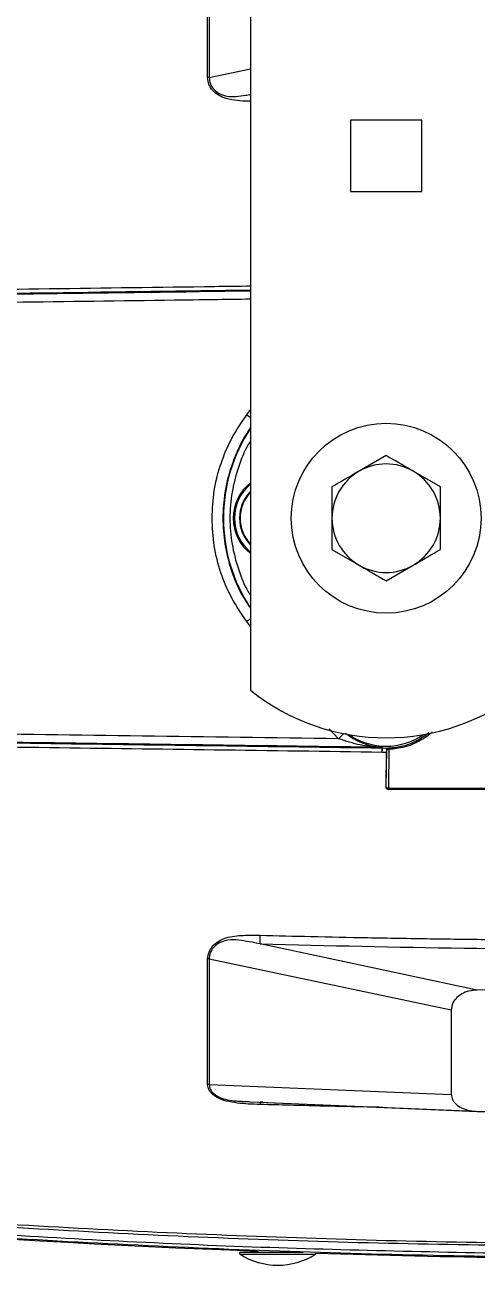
# Model space of a CAD drawing. Extents: x 6 to 134, y 3 to 97.
# Drawn here: x 13.03 to 15.12, y 38.12 to 43.83 of the extents above; entities that cross this region are included whole.
import ezdxf

# ---------------------------------------------------------------- set-up
doc = ezdxf.new("R2010")
doc.units = 0
doc.header["$MEASUREMENT"] = 0
doc.layers.add('OBJECT', color=7, linetype='CONTINUOUS')

msp = doc.modelspace()

# ---------------------------------------------------------------- linework, layer by layer
at = {"layer": 'OBJECT'}
for p, q in [((14.0722, 49.737), (14.0722, 40.7644)), ((13.8807, 43.5872), (14.0722, 43.6276)), ((14.8612, 43.391), (14.5332, 43.391)), ((14.5332, 43.391), (14.5332, 43.063)), ((14.8612, 43.063), (14.8612, 43.391)), ((14.5332, 43.063), (14.8612, 43.063)), ((14.0546, 42.0333), (14.0722, 42.0565)), ((14.6972, 41.8457), (14.5722, 41.7735)), ((14.9472, 41.7013), (14.8222, 41.7735)), ((14.4472, 41.4127), (14.5722, 41.3405)), ((14.6972, 41.2683), (14.8222, 41.3405)), ((14.0722, 41.0575), (14.0546, 41.0807)), ((14.478, 40.5409), (14.4336, 40.586)), ((14.6778, 40.4985), (14.6779, 40.5009)), ((14.68, 40.4984), (14.6778, 40.4985)), ((14.6791, 40.4782), (14.6782, 40.4782)), ((14.6994, 40.4777), (14.6791, 40.4782)), ((14.6801, 40.5008), (14.68, 40.4984)), ((14.68, 40.4984), (14.6956, 40.4979)), ((14.6973, 40.3171), (14.6994, 40.4777)), ((14.6977, 40.3175), (14.6999, 40.4878)), ((14.6999, 40.4878), (14.6997, 40.4912)), ((14.7097, 40.4915), (14.7074, 40.3138)), ((14.6973, 40.3171), (14.6977, 40.3175)), ((15.9972, 40.3076), (14.7072, 40.307)), ((14.7072, 40.307), (14.7077, 40.3075)), ((14.7074, 40.3138), (15.9972, 40.3144)), ((15.9972, 40.3081), (14.7077, 40.3075)), ((14.116, 39.5958), (14.1159, 39.5958)), ((15.1172, 39.3827), (14.116, 39.5958)), ((13.8807, 39.5268), (13.8736, 39.5272)), ((13.8807, 39.5268), (14.9972, 39.2912)), ((15.9972, 39.4021), (15.1172, 39.3827)), ((14.9972, 39.2912), (14.9972, 38.9023)), ((13.8807, 38.9476), (14.9972, 38.9023)), ((14.0345, 38.8702), (15.109, 38.8246)), ((14.1159, 38.8665), (14.1162, 38.8654)), ((14.116, 38.8665), (15.1172, 38.824)), ((14.1281, 38.8663), (14.116, 38.8665)), ((15.1172, 38.824), (15.9972, 38.8215)), ((14.1007, 38.1805), (14.1007, 38.1805)), ((14.1034, 38.1804), (14.1034, 38.1752)), ((14.0233, 38.166), (14.2928, 38.166)), ((14.026, 38.1752), (14.2913, 38.1752)), ((14.2913, 38.1752), (14.3145, 38.1752)), ((14.2928, 38.166), (14.371, 38.166))]:
    msp.add_line(p, q, dxfattribs=at)
msp.add_circle((14.6972, 41.557), 0.4375, dxfattribs=at)
for centre, radius, start, end in [((14.3489, 42.4336), 0.4969, 233.6793, 236.154), ((14.6972, 41.557), 0.7505, 146.3835, 213.6165), ((14.6972, 41.557), 0.25, 60, 120), ((14.6972, 41.557), 0.25, 120, 180), ((14.6972, 41.557), 0.25, 0, 60), ((14.1972, 41.557), 0.2056, 127.4464, 232.5536), ((14.1972, 41.557), 0.2, 128.6822, 231.3178), ((14.1972, 41.557), 0.1762, 135.1999, 224.8001), ((14.1972, 41.557), 0.1739, 135.9712, 224.0288), ((14.6972, 41.557), 0.25, 180, 240), ((14.6972, 41.557), 0.25, 300, 0), ((14.6972, 41.557), 0.25, 240, 300), ((14.3489, 40.6804), 0.4969, 123.846, 126.3207), ((14.6972, 41.545), 1, 231.3178, 308.6822), ((14.5963, 40.4449), 0.1523, 128.3954, 140.9257), ((14.6972, 40.807), 0.3005, 235.3857, 304.6143), ((14.4756, 40.4849), 0.2027, 358.1218, 3.8588), ((14.6771, 40.4484), 0.0525, 86.802, 89.1774), ((14.1382, 40.5121), 0.542, 356.4145, 358.5565), ((14.6706, 40.4912), 0.0391, 0.3621, 10.3749), ((14.7077, 40.3175), 0.01, 180.0817, 269.9183), ((15.9972, 88.805), 50.66, 263.32684, 267.85597), ((14.026, 38.1702), 0.005, 90, 237.4319), ((14.1972, 38.4382), 0.323, 237.4319, 302.5681), ((14.3684, 38.1702), 0.005, 302.5681, 9.0281), ((15.9972, 88.805), 50.66, 268.16308, 269.19659)]:
    msp.add_arc(centre, radius, start, end, dxfattribs=at)
for points, knots in [([(13.8736, 43.5868), (13.8736, 43.6923), (13.8735, 43.9033), (13.8736, 44.0783), (13.8736, 44.1659)], [0, 0, 0, 0, 0.500003, 1, 1, 1, 1]), ([(13.8807, 44.1664), (13.8807, 44.0789), (13.8808, 43.9039), (13.8807, 43.6928), (13.8807, 43.5872)], [0, 0, 0, 0, 0.4997785, 1, 1, 1, 1]), ([(13.8807, 43.5872), (13.8795, 43.5871), (13.8772, 43.5869), (13.8748, 43.5868), (13.8736, 43.5868)], [0, 0, 0, 0, 0.499996, 1, 1, 1, 1]), ([(14.0722, 43.4783), (14.0685, 43.4782), (14.0477, 43.478), (14.0098, 43.4802), (13.9627, 43.4879), (13.9237, 43.5043), (13.896, 43.5272), (13.8776, 43.5554), (13.875, 43.5763), (13.8736, 43.5868)], [0, 0, 0, 0, 0.04088, 0.227855, 0.418299, 0.567523, 0.70923, 0.854708, 1, 1, 1, 1]), ([(13.8807, 43.5872), (13.8819, 43.5774), (13.8843, 43.5577), (13.9021, 43.5313), (13.9293, 43.5111), (13.9655, 43.4996), (14.0063, 43.4994), (14.0422, 43.5046), (14.0642, 43.5086), (14.0722, 43.51)], [0, 0, 0, 0, 0.144325, 0.289179, 0.432802, 0.576443, 0.739188, 0.905895, 1, 1, 1, 1]), ([(10.0134, 42.552), (10.5297, 42.5584), (11.5631, 42.5713), (12.9172, 42.589), (13.7546, 42.6005), (14.0722, 42.6049)], [0, 0, 0, 0, 0.382702, 0.765908, 1, 1, 1, 1]), ([(14.0722, 42.6072), (13.765, 42.603), (12.9484, 42.5917), (11.6255, 42.5744), (10.613, 42.5619), (10.1072, 42.5556)], [0, 0, 0, 0, 0.23178, 0.616222, 1, 1, 1, 1]), ([(10.1102, 42.5755), (10.3542, 42.5785), (10.8512, 42.5848), (11.6114, 42.5945), (12.3782, 42.6046), (13.1459, 42.6148), (13.7065, 42.6224), (14.0165, 42.6266), (14.0722, 42.6274)], [0, 0, 0, 0, 0.1853908, 0.3775058, 0.5763507, 0.7659306, 0.9579871, 1, 1, 1, 1]), ([(10.008, 42.5153), (10.2472, 42.5181), (10.7338, 42.5239), (11.4777, 42.5332), (12.2275, 42.5428), (12.9783, 42.5526), (13.5895, 42.5608), (13.9553, 42.5658), (14.0722, 42.5675)], [0, 0, 0, 0, 0.177189, 0.360441, 0.549759, 0.730707, 0.913979, 1, 1, 1, 1]), ([(13.8941, 41.557), (13.8961, 41.5996), (13.9001, 41.685), (13.9326, 41.8094), (13.9822, 41.928), (14.0305, 41.9982), (14.0546, 42.0333)], [0, 0, 0, 0, 0.249549, 0.499969, 0.749833, 1, 1, 1, 1]), ([(14.0722, 41.9752), (14.0639, 41.9632), (14.0408, 41.9296), (14.0109, 41.8694), (13.9763, 41.7824), (13.9509, 41.6779), (13.9413, 41.5575), (13.9506, 41.4369), (13.9799, 41.319), (14.0205, 41.2181), (14.0576, 41.1626), (14.0722, 41.1407)], [0, 0, 0, 0, 0.049424, 0.13824, 0.227356, 0.366592, 0.500406, 0.634291, 0.773556, 0.910718, 1, 1, 1, 1]), ([(14.0722, 41.913), (14.0685, 41.9074), (14.044, 41.8696), (14.0132, 41.7902), (13.983, 41.6764), (13.9735, 41.557), (13.983, 41.4376), (14.0132, 41.3238), (14.044, 41.2443), (14.0685, 41.2066), (14.0722, 41.201)], [0, 0, 0, 0, 0.026871, 0.181055, 0.339435, 0.5, 0.660565, 0.818945, 0.973129, 1, 1, 1, 1]), ([(14.8222, 41.7735), (14.8192, 41.7752), (14.777, 41.7996), (14.7356, 41.8235), (14.6972, 41.8457)], [0, 0, 0, 0, 0.070214, 1, 1, 1, 1]), ([(14.5722, 41.7735), (14.5692, 41.7718), (14.527, 41.7474), (14.4856, 41.7235), (14.4472, 41.7013)], [0, 0, 0, 0, 0.070214, 1, 1, 1, 1]), ([(14.4472, 41.7013), (14.4472, 41.6914), (14.4472, 41.6444), (14.4472, 41.5956), (14.4472, 41.557)], [0, 0, 0, 0, 0.211001, 1, 1, 1, 1]), ([(14.9472, 41.557), (14.9472, 41.5956), (14.9472, 41.6444), (14.9472, 41.6914), (14.9472, 41.7013)], [0, 0, 0, 0, 0.788999, 1, 1, 1, 1]), ([(14.0546, 41.0807), (14.0305, 41.1158), (13.9821, 41.1862), (13.9326, 41.3046), (13.9001, 41.429), (13.8961, 41.5143), (13.8941, 41.557)], [0, 0, 0, 0, 0.250229, 0.500882, 0.749824, 1, 1, 1, 1]), ([(14.4472, 41.557), (14.4472, 41.5457), (14.4472, 41.4968), (14.4472, 41.4492), (14.4472, 41.4127)], [0, 0, 0, 0, 0.2318493, 1, 1, 1, 1]), ([(14.9472, 41.4127), (14.9472, 41.4492), (14.9472, 41.4968), (14.9472, 41.5457), (14.9472, 41.557)], [0, 0, 0, 0, 0.768151, 1, 1, 1, 1]), ([(14.8222, 41.3405), (14.8252, 41.3422), (14.8674, 41.3666), (14.9087, 41.3905), (14.9472, 41.4127)], [0, 0, 0, 0, 0.0702136, 1, 1, 1, 1]), ([(14.5722, 41.3405), (14.5752, 41.3388), (14.6174, 41.3144), (14.6587, 41.2905), (14.6972, 41.2683)], [0, 0, 0, 0, 0.070214, 1, 1, 1, 1]), ([(14.478, 40.5409), (14.1758, 40.5451), (13.5761, 40.5534), (12.6748, 40.5654), (11.7749, 40.5771), (10.8841, 40.5882), (10.2961, 40.5953), (10.008, 40.5987)], [0, 0, 0, 0, 0.202277, 0.401502, 0.603952, 0.805948, 1, 1, 1, 1]), ([(14.6779, 40.5009), (14.1584, 40.508), (13.119, 40.5223), (11.563, 40.5427), (10.5297, 40.5556), (10.0134, 40.562)], [0, 0, 0, 0, 0.333336, 0.666886, 1, 1, 1, 1]), ([(10.1072, 40.5584), (10.613, 40.5521), (11.6255, 40.5396), (13.1501, 40.5196), (14.1687, 40.5055), (14.6778, 40.4985)], [0, 0, 0, 0, 0.3330304, 0.6666395, 1, 1, 1, 1]), ([(14.6782, 40.4782), (14.4204, 40.4818), (13.9082, 40.4889), (13.1454, 40.4992), (12.3777, 40.5094), (11.611, 40.5195), (10.8509, 40.5292), (10.3542, 40.5355), (10.1102, 40.5385)], [0, 0, 0, 0, 0.168843, 0.335534, 0.500076, 0.67255, 0.839189, 1, 1, 1, 1]), ([(14.6779, 40.5009), (14.6779, 40.5009), (14.6779, 40.5009), (14.6778, 40.5009), (14.6774, 40.5009), (14.6634, 40.5016), (14.6268, 40.5042), (14.5613, 40.5136), (14.5111, 40.53), (14.478, 40.5409)], [0, 0, 0, 0, 0.001143, 0.002301, 0.004791, 0.010681, 0.246792, 0.502026, 1, 1, 1, 1]), ([(14.5088, 40.567), (14.5227, 40.5571), (14.5506, 40.5372), (14.5949, 40.5178), (14.6364, 40.5058), (14.6679, 40.5018), (14.6791, 40.5009), (14.6799, 40.5008), (14.68, 40.5008), (14.6801, 40.5008)], [0, 0, 0, 0, 0.249938, 0.500626, 0.749427, 0.968478, 0.986305, 0.993526, 1, 1, 1, 1]), ([(14.7091, 40.4983), (14.7315, 40.5007), (14.7775, 40.5055), (14.8414, 40.5306), (14.8771, 40.5574), (14.8942, 40.5702)], [0, 0, 0, 0, 0.330582, 0.680069, 1, 1, 1, 1]), ([(14.9085, 40.5723), (14.9071, 40.5709), (14.8901, 40.5523), (14.847, 40.527), (14.7814, 40.4988), (14.7336, 40.4939), (14.7097, 40.4915)], [0, 0, 0, 0, 0.02736, 0.35162, 0.675255, 1, 1, 1, 1]), ([(14.6956, 40.4979), (14.6955, 40.4978), (14.6953, 40.4976), (14.6965, 40.4957), (14.6984, 40.493), (14.6997, 40.4912)], [0, 0, 0, 0, 0.252438, 0.503212, 1, 1, 1, 1]), ([(14.6956, 40.4979), (14.6976, 40.498), (14.7004, 40.498), (14.7053, 40.4981), (14.7078, 40.4982), (14.7091, 40.4983)], [0, 0, 0, 0, 0.4994411, 0.7515838, 1, 1, 1, 1]), ([(14.6997, 40.4912), (14.6997, 40.4886), (14.6995, 40.4847), (14.6994, 40.4795), (14.6994, 40.4777)], [0, 0, 0, 0, 0.649575, 1, 1, 1, 1]), ([(14.7097, 40.4915), (14.7091, 40.4914), (14.7077, 40.4913), (14.7052, 40.4909), (14.7026, 40.4901), (14.7004, 40.4891), (14.7001, 40.4882), (14.6999, 40.4878)], [0, 0, 0, 0, 0.11775, 0.236264, 0.479967, 0.736404, 1, 1, 1, 1]), ([(14.7072, 40.307), (14.7062, 40.3071), (14.7041, 40.3073), (14.7013, 40.3088), (14.6991, 40.311), (14.6976, 40.3139), (14.6974, 40.316), (14.6973, 40.3171)], [0, 0, 0, 0, 0.1904217, 0.3807211, 0.5749499, 0.7832945, 1, 1, 1, 1]), ([(14.6977, 40.3175), (14.6977, 40.3175), (14.6977, 40.3174), (14.6977, 40.3172), (14.6979, 40.3167), (14.6986, 40.3159), (14.7003, 40.3149), (14.7027, 40.3143), (14.7051, 40.3139), (14.7066, 40.3138), (14.7074, 40.3138)], [0, 0, 0, 0, 0.0137271, 0.0378993, 0.1174757, 0.2413191, 0.4997717, 0.69536, 0.8341423, 1, 1, 1, 1]), ([(14.7074, 40.3138), (14.7074, 40.3129), (14.7075, 40.3112), (14.7075, 40.3092), (14.7076, 40.3078), (14.7077, 40.3076), (14.7077, 40.3075)], [0, 0, 0, 0, 0.249965, 0.499959, 0.749975, 1, 1, 1, 1]), ([(13.8736, 39.5272), (13.875, 39.5377), (13.8777, 39.5586), (13.8963, 39.5868), (13.9239, 39.6097), (13.9709, 39.6294), (14.0375, 39.6366), (14.0902, 39.6359), (14.1166, 39.6355)], [0, 0, 0, 0, 0.125023, 0.25026, 0.372599, 0.500557, 0.75017, 1, 1, 1, 1]), ([(14.1159, 39.5958), (14.0993, 39.599), (14.066, 39.6054), (14.0165, 39.6137), (13.9701, 39.6154), (13.9372, 39.6057), (13.9171, 39.5939), (13.9048, 39.5833), (13.8943, 39.5704), (13.8863, 39.5561), (13.8814, 39.5411), (13.8809, 39.5311), (13.8807, 39.5268)], [0, 0, 0, 0, 0.167654, 0.336418, 0.499288, 0.624454, 0.681334, 0.749951, 0.805261, 0.875044, 0.945879, 1, 1, 1, 1]), ([(14.1159, 39.5958), (14.1161, 39.6029), (14.1164, 39.6171), (14.1166, 39.6294), (14.1166, 39.6355)], [0, 0, 0, 0, 0.499994, 1, 1, 1, 1]), ([(14.1166, 39.6355), (14.1944, 39.6336), (14.3593, 39.6294), (14.6209, 39.6241), (14.9012, 39.6194), (15.184, 39.6158), (15.4598, 39.6132), (15.7285, 39.6117), (15.9076, 39.6115), (15.9972, 39.6114)], [0, 0, 0, 0, 0.124105, 0.263212, 0.41732, 0.571428, 0.714286, 0.857143, 1, 1, 1, 1]), ([(14.1159, 39.5958), (14.4293, 39.5882), (15.0563, 39.5731), (15.6835, 39.5709), (15.9972, 39.5698)], [0, 0, 0, 0, 0.500002, 1, 1, 1, 1]), ([(13.8736, 38.9481), (13.8736, 39.0356), (13.8735, 39.2107), (13.8736, 39.4217), (13.8736, 39.5272)], [0, 0, 0, 0, 0.500003, 1, 1, 1, 1]), ([(13.8807, 39.5268), (13.8807, 39.4213), (13.8808, 39.2102), (13.8807, 39.0351), (13.8807, 38.9476)], [0, 0, 0, 0, 0.499778, 1, 1, 1, 1]), ([(15.1172, 39.3827), (15.1133, 39.3826), (15.1035, 39.3825), (15.0816, 39.3796), (15.0517, 39.3703), (15.0226, 39.3501), (15.0018, 39.3226), (14.9988, 39.3019), (14.9972, 39.2912)], [0, 0, 0, 0, 0.0612937, 0.1579772, 0.353025, 0.5689652, 0.7756001, 1, 1, 1, 1]), ([(14.1166, 38.8556), (14.0981, 38.8562), (14.0625, 38.8574), (14.0098, 38.8617), (13.9627, 38.8696), (13.9237, 38.8834), (13.896, 38.9016), (13.8776, 38.9237), (13.875, 38.94), (13.8736, 38.9481)], [0, 0, 0, 0, 0.175155, 0.335953, 0.499736, 0.628069, 0.749937, 0.875049, 1, 1, 1, 1]), ([(13.8807, 38.9476), (13.8795, 38.9477), (13.8772, 38.948), (13.8748, 38.9481), (13.8736, 38.9481)], [0, 0, 0, 0, 0.499996, 1, 1, 1, 1]), ([(13.8807, 38.9476), (13.8819, 38.9399), (13.8843, 38.9246), (13.9021, 38.9038), (13.9293, 38.8872), (13.9655, 38.8763), (14.0016, 38.872), (14.025, 38.8708), (14.0345, 38.8703)], [0, 0, 0, 0, 0.1694749, 0.3395717, 0.5082218, 0.6768945, 0.867999, 1, 1, 1, 1]), ([(14.0345, 38.8703), (14.0391, 38.87), (14.0502, 38.8693), (14.0612, 38.8688), (14.0676, 38.8686)], [0, 0, 0, 0, 0.416891, 1, 1, 1, 1]), ([(14.1162, 38.8654), (14.1162, 38.8652), (14.1165, 38.8648), (14.1166, 38.8594), (14.1166, 38.8556)], [0, 0, 0, 0, 0.289715, 1, 1, 1, 1]), ([(14.9972, 38.9023), (14.9987, 38.8934), (15.0017, 38.8757), (15.0229, 38.852), (15.0541, 38.8344), (15.0878, 38.8256), (15.109, 38.8245), (15.1172, 38.824)], [0, 0, 0, 0, 0.217936, 0.435233, 0.661573, 0.868603, 1, 1, 1, 1]), ([(14.682, 38.8425), (14.5852, 38.8444), (14.3967, 38.8482), (14.2082, 38.8532), (14.1166, 38.8556)], [0, 0, 0, 0, 0.513737, 1, 1, 1, 1]), ([(15.9972, 38.1987), (15.5053, 38.2027), (14.5215, 38.2108), (13.0472, 38.2783), (11.5752, 38.3827), (10.5974, 38.4891), (10.1085, 38.5424)], [0, 0, 0, 0, 0.25003, 0.5000579, 0.7500548, 1, 1, 1, 1]), ([(10.1102, 38.5568), (10.3428, 38.5305), (10.8157, 38.477), (11.5382, 38.4082), (12.2852, 38.3474), (13.0345, 38.298), (13.7797, 38.2599), (14.5144, 38.2332), (15.2541, 38.2163), (15.749, 38.2143), (15.9972, 38.2133)], [0, 0, 0, 0, 0.118989, 0.241992, 0.369009, 0.500039, 0.623805, 0.748387, 0.873785, 1, 1, 1, 1]), ([(10.1102, 38.4929), (10.3481, 38.466), (10.832, 38.4113), (11.5716, 38.3414), (12.3266, 38.2806), (13.0826, 38.2314), (13.8338, 38.1939), (14.5844, 38.1667), (15.0875, 38.1581), (15.3403, 38.1537)], [0, 0, 0, 0, 0.136957, 0.278626, 0.425005, 0.570315, 0.712103, 0.855331, 1, 1, 1, 1]), ([(10.1119, 38.5074), (10.5469, 38.4597), (11.417, 38.3643), (12.7263, 38.2648), (14.0375, 38.1946), (14.9126, 38.177), (15.3501, 38.1682)], [0, 0, 0, 0, 0.249981, 0.5, 0.749995, 1, 1, 1, 1])]:
    msp.add_open_spline(points, degree=3, knots=knots, dxfattribs=at)

doc.saveas('drawing.dxf')
